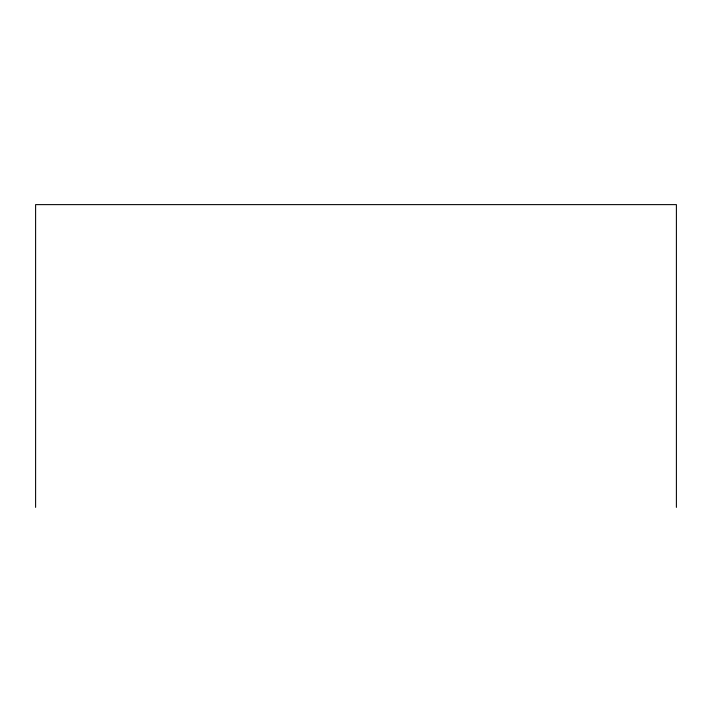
<?xml version="1.0" encoding="UTF-8"?>
<svg xmlns="http://www.w3.org/2000/svg" width="712" height="712" viewBox="0 0 712 712"><rect width="100%" height="100%" fill="white"/><g stroke="black" fill="none" stroke-linecap="round" stroke-linejoin="round"><path stroke-width="1.07" d="M676.4 507.38L676.4 204.62L35.6 204.62L35.6 507.38"/></g></svg>
